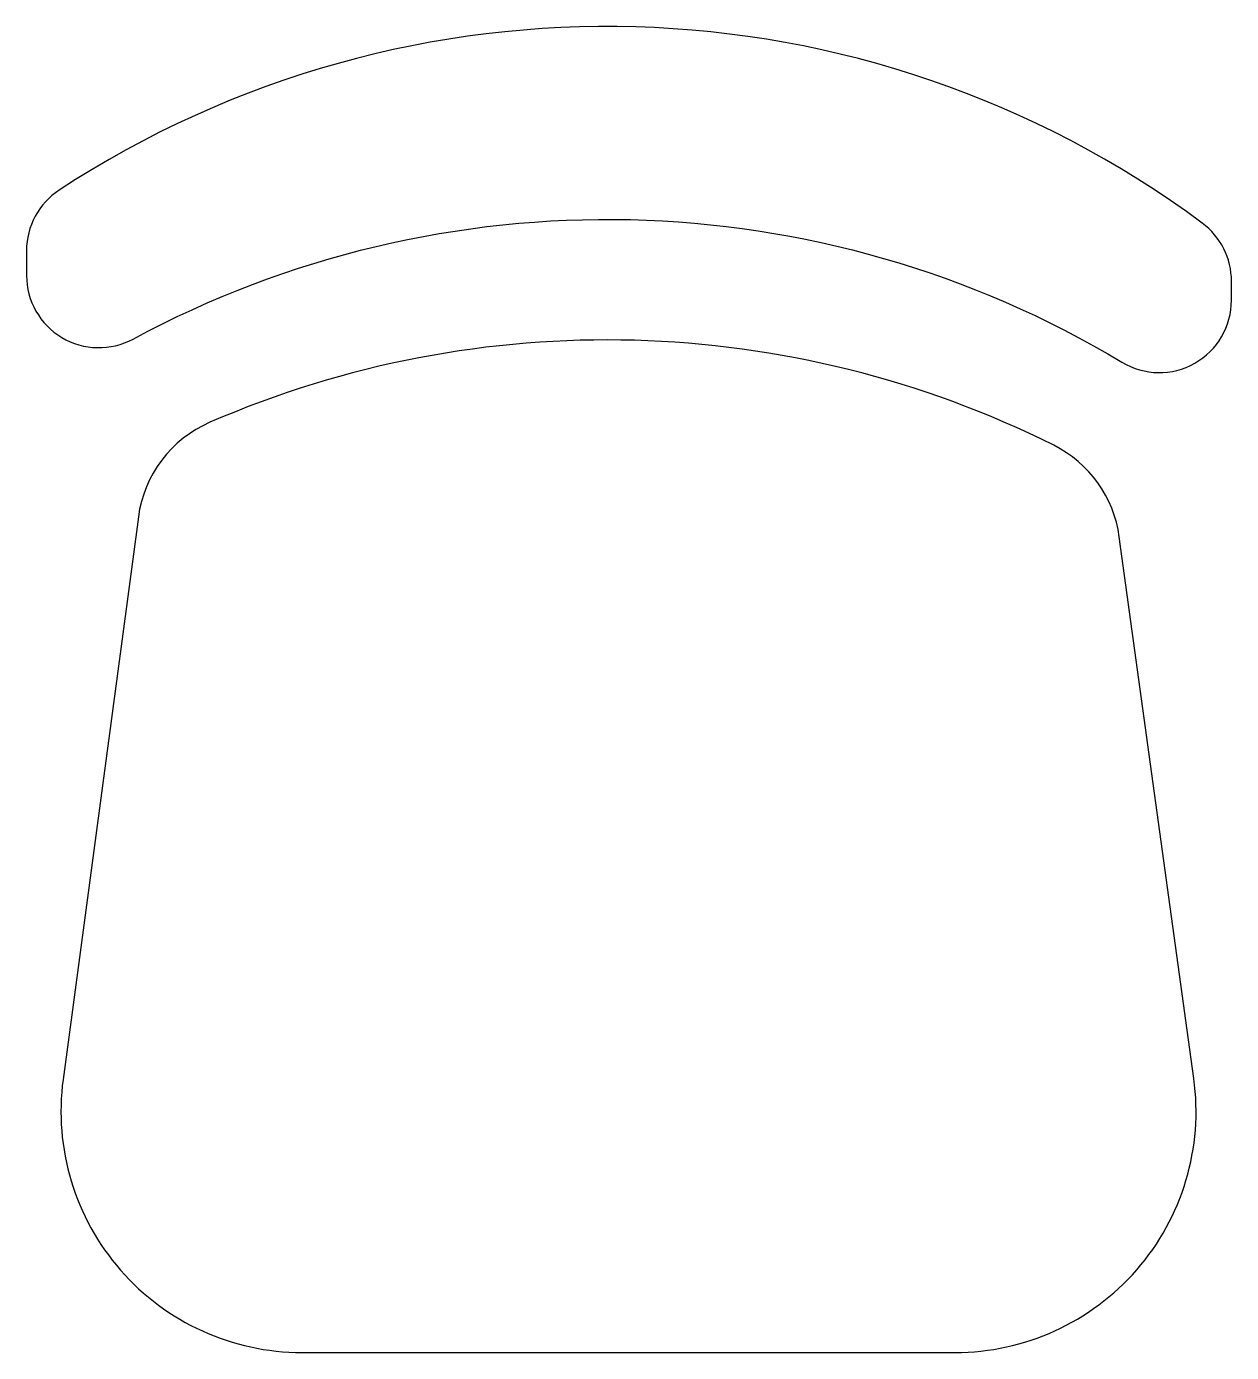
# Model space of a CAD drawing. Extents: x -0.25 to 0.25, y 0 to 0.55.
import ezdxf

# ---------------------------------------------------------------- set-up
doc = ezdxf.new("R2010")
doc.units = 0
doc.layers.add('ARU', color=7, linetype='CONTINUOUS')

msp = doc.modelspace()

# ---------------------------------------------------------------- linework, layer by layer
at = {"layer": 'ARU'}
msp.add_line((-0.11, 0), (0.11, 0), dxfattribs=at)
for points in [[(0.20475, 0.41075, 0.583221), (0.25021, 0.43646), (0.25021, 0.44436, 0.237555), (0.23807, 0.46846, 0.314341), (-0.23624, 0.4821, 0.252793), (-0.24979, 0.45701), (-0.24979, 0.44679, 0.5676), (-0.20556, 0.42038, -0.264788)], [(-0.20339, 0.34658), (-0.23462, 0.11327, 0.453758), (-0.13551, 0), (0.13551, 0, 0.454848), (0.23458, 0.11363), (0.20366, 0.33837, 0.247567), (0.17647, 0.37628, 0.22156), (-0.1737, 0.38583, 0.263045)]]:
    msp.add_lwpolyline(points, format="xyb", close=True, dxfattribs=at)

doc.saveas('drawing.dxf')
